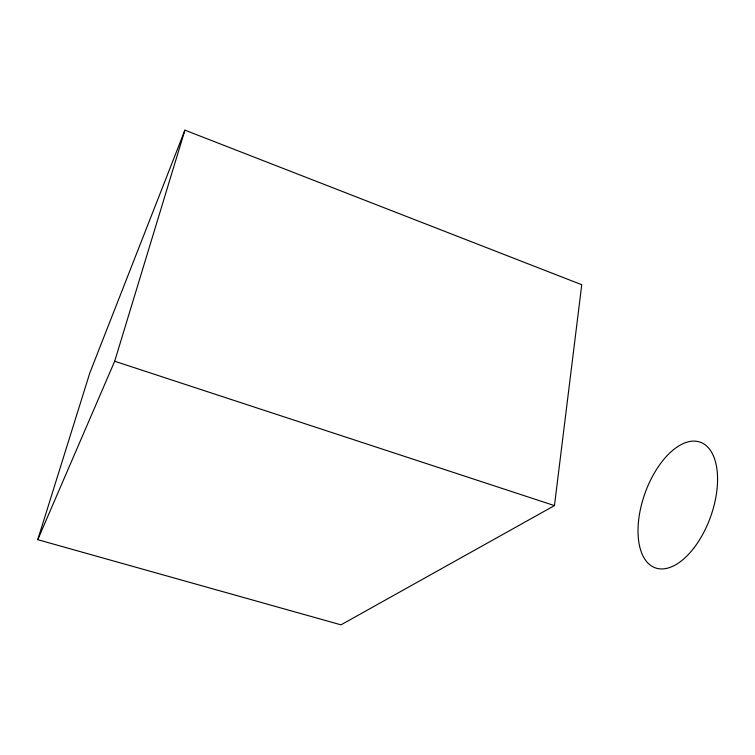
<?xml version="1.0" encoding="UTF-8"?>
<svg xmlns="http://www.w3.org/2000/svg" width="755" height="755" viewBox="0 0 755 755"><rect width="100%" height="100%" fill="white"/><g stroke="black" fill="none" stroke-linecap="round" stroke-linejoin="round"><path stroke-width="1.13" d="M554.453 505.605L581.756 284.729L184.928 130.153L89.807 372.979L37.75 539.683L340.986 624.847L554.453 505.605L114.684 361.239L37.75 539.683M114.684 361.239L184.928 130.153M693.6 548.394A66.733 34.843 -70.3 0 0 701.489 442.675A66.733 34.843 -70.3 0 0 638.277 524.008A66.733 34.843 -70.3 0 0 693.6 548.394"/></g></svg>
